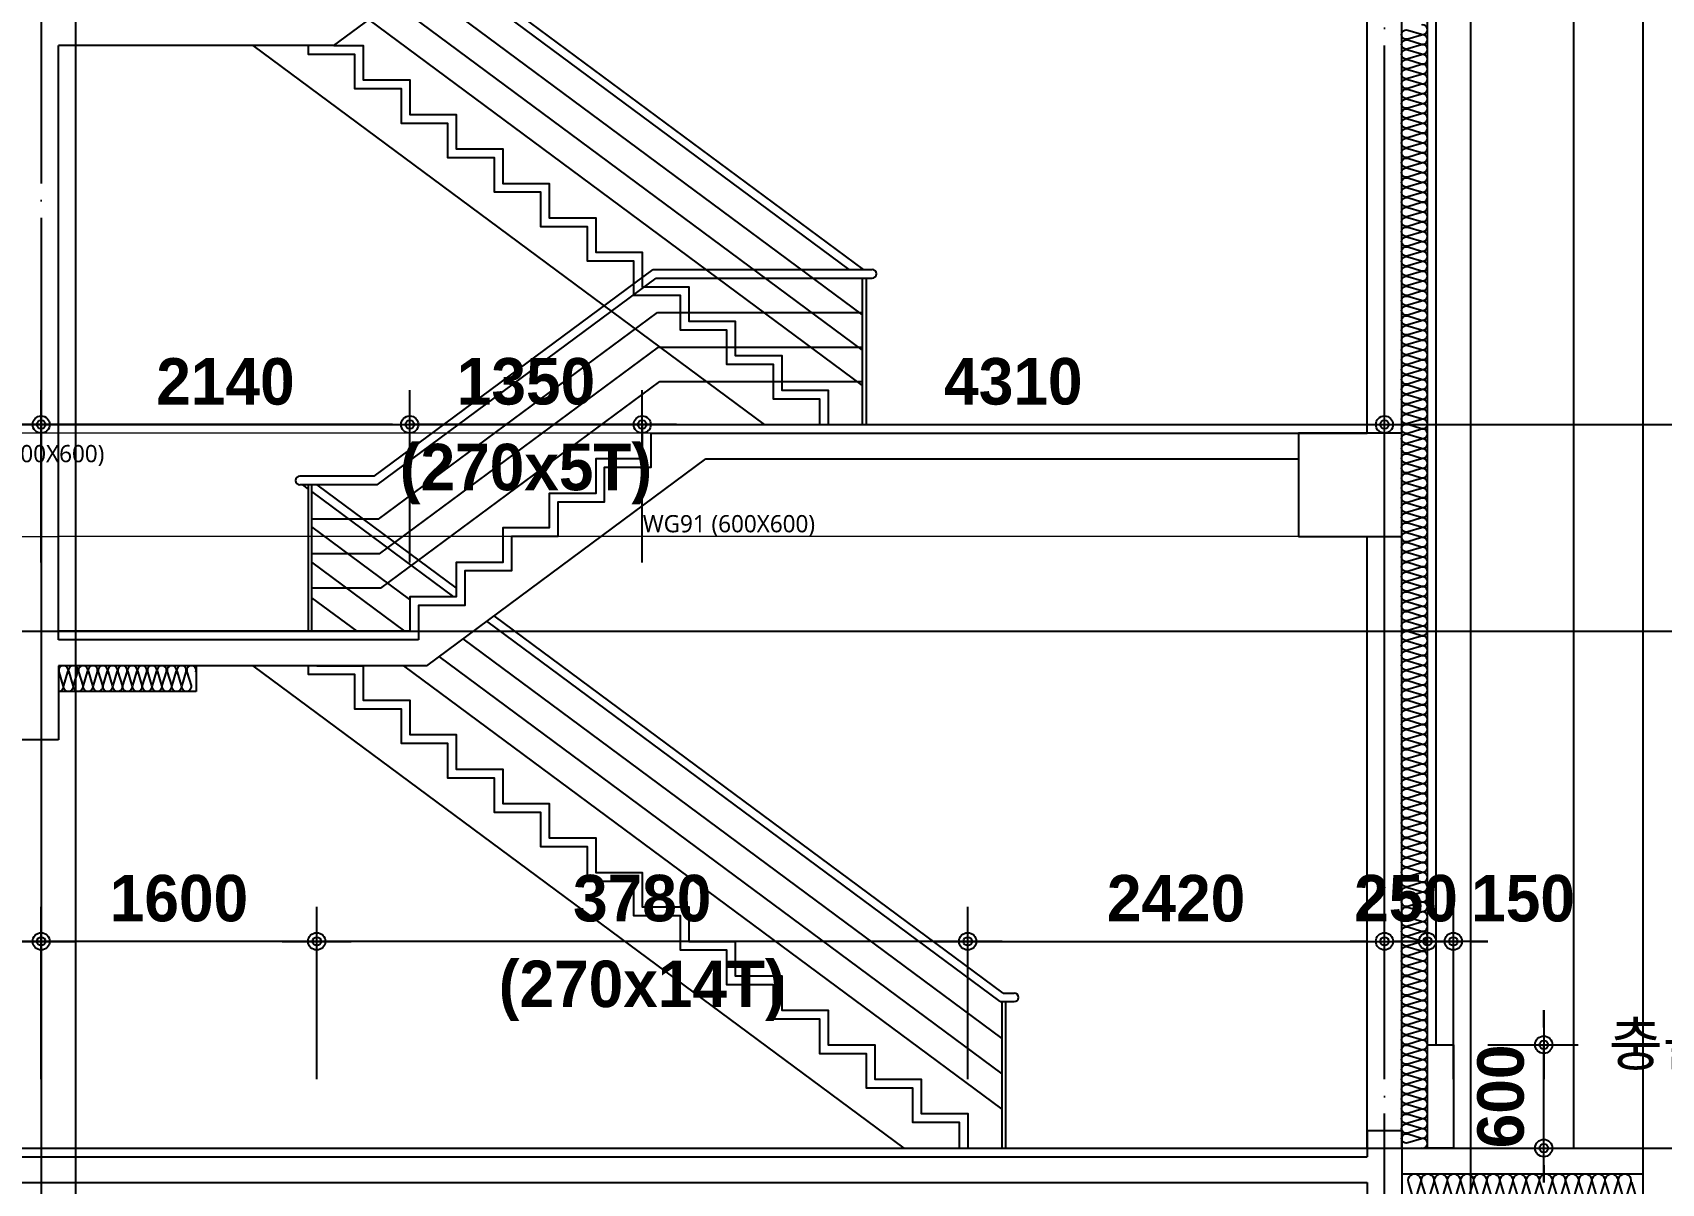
# Model space of a CAD drawing. Header units: millimetres. Extents: x 0 to 168000, y 0 to 59400.
# Drawn here: x 104048 to 113506, y 12297 to 18977 of the extents above; entities that cross this region are included whole.
import ezdxf
from ezdxf.enums import TextEntityAlignment as Align

# ---------------------------------------------------------------- set-up
doc = ezdxf.new("R2010")
doc.units = ezdxf.units.MM
doc.header["$LTSCALE"] = 100
doc.linetypes.add('CEN', pattern=[62, 60, -1, 0, -1])
doc.linetypes.add('주단면도-1$0$STD_CENTER', pattern=[66, 60, -2, 2, -2])
doc.layers.get('Defpoints').update_dxf_attribs({"color": 153})
for name, color, linetype in [('A-ANNO-DIM', 4, 'Continuous'), ('A-CEN', 1, 'CEN'), ('A-FLOR-INSL', 8, 'Continuous'), ('A-MKXS-TEXT1', 3, 'Continuous'), ('A-SECT-Hrail1', 8, 'Continuous'), ('A-SECT-Hrail2', 6, 'Continuous'), ('A-SECT-STAIRS', 4, 'Continuous'), ('A-ST-CONC', 2, 'Continuous'), ('CON', 2, 'Continuous'), ('Leader', 7, 'Continuous'), ('갈바륨 V-115', 141, 'Continuous'), ('저온단열', 160, 'Continuous'), ('주단면도-1$0$A-FIN-TYP1', 6, 'Continuous'), ('주단면도-1$0$A-ST-AXIS-CEN', 252, '주단면도-1$0$STD_CENTER'), ('주단면도-1$0$A-ST-CONC', 2, 'Continuous'), ('주단면도-1$0$A-WALL-MASN', 3, 'Continuous'), ('주단면도-1$0$저온단열', 160, 'Continuous')]:
    doc.layers.add(name, color=color, linetype=linetype)
doc.layers.add('A-ELEV-LIN2', color=7, linetype='Continuous', lineweight=25)
doc.layers.add('A-XXXX-NPLT', color=144, linetype='Continuous', lineweight=15, plot=False)
doc.layers.add('G(그리드1)', color=185, linetype='Continuous', plot=False)
doc.styles.add('2020음성 1차', font='나눔고딕Bold.ttf')
doc.styles.add('맑은고딕', font='')
doc.styles.get('맑은고딕').set_extended_font_data('Malgun Gothic')
doc.dimstyles.new('SHP 100내부', dxfattribs={"dimscale": 100, "dimtxt": 2.7, "dimasz": 1, "dimexe": 2, "dimexo": 2, "dimgap": 1, "dimtad": 1, "dimdec": 0, "dimzin": 0, "dimdsep": 46, "dimtxsty": '2020음성 1차', "dimblk": 'DIMDOT', "dimcen": 0.09, "dimclrd": 256, "dimclre": 256, "dimclrt": 3, "dimadec": 0, "dimazin": 1, "dimtfac": 1, "dimtdec": 0, "dimtix": 1, "dimtmove": 2, "dimatfit": 0, "dimldrblk": 'DIMDOT', "dimfxl": 1, "dimtolj": 1, "dimtzin": 0, "dimlwd": -1, "dimlwe": -1, "dimarcsym": 0})

# ---------------------------------------------------------------- blocks, each defined once
blk = doc.blocks.new('DIMDOT')
at = {"color": 0}
blk.add_line((-2, 0), (2, 0), dxfattribs=at)
for radius in [0.5, 0.25]:
    blk.add_circle((0, 0), radius, dxfattribs=at)
blk = doc.blocks.new('*D9405')
at = {"layer": 'A-ANNO-DIM'}
for p, q in [((106238, 15902), (106238, 16902)), ((107588, 15902), (107588, 16902)), ((106138, 16702), (106038, 16702)), ((107588, 16702), (106238, 16702)), ((107688, 16702), (107788, 16702))]:
    blk.add_line(p, q, dxfattribs=at)
at = {"layer": 'Defpoints', "color": 0}
for p in [(106238, 16702), (106238, 15702), (107588, 15702)]:
    blk.add_point(p, dxfattribs=at)
at = {"layer": 'A-ANNO-DIM', "linetype": 'ByBlock', "xscale": 100, "yscale": 100, "zscale": 100}
blk.add_blockref('DIMDOT', (106238, 16702), dxfattribs=at)
at = {"layer": 'A-ANNO-DIM', "linetype": 'ByBlock', "xscale": 100, "yscale": 100, "zscale": 100, "rotation": 180}
blk.add_blockref('DIMDOT', (107588, 16702), dxfattribs=at)
at = {"layer": 'A-ANNO-DIM', "color": 3, "char_height": 270, "attachment_point": 5, "style": '2020음성 1차'}
for s, insert in [('\\A1;\\A1;1350', (106913, 16951)), ('\\A1;(270x5T)', (106913, 16414.5))]:
    blk.add_mtext(s, dxfattribs=dict(at, insert=insert))
blk = doc.blocks.new('*D9406')
at = {"layer": 'A-ANNO-DIM'}
for p, q in [((104098, 15902), (104098, 16902)), ((106238, 15902), (106238, 16902)), ((106138, 16702), (104198, 16702))]:
    blk.add_line(p, q, dxfattribs=at)
at = {"layer": 'Defpoints', "color": 0}
for p in [(104098, 16702), (104098, 15702), (106238, 15702)]:
    blk.add_point(p, dxfattribs=at)
at = {"layer": 'A-ANNO-DIM', "linetype": 'ByBlock', "xscale": 100, "yscale": 100, "zscale": 100, "rotation": 180}
blk.add_blockref('DIMDOT', (104098, 16702), dxfattribs=at)
at = {"layer": 'A-ANNO-DIM', "linetype": 'ByBlock', "xscale": 100, "yscale": 100, "zscale": 100}
blk.add_blockref('DIMDOT', (106238, 16702), dxfattribs=at)
at = {"layer": 'A-ANNO-DIM', "color": 3, "insert": (105168, 16950.4), "char_height": 270, "attachment_point": 5, "style": '2020음성 1차'}
blk.add_mtext('\\A1;2140', dxfattribs=at)
blk = doc.blocks.new('*D9407')
at = {"layer": 'A-ANNO-DIM'}
for p, q in [((107588, 15902), (107588, 16902)), ((111898, 15902), (111898, 16902)), ((107688, 16702), (111798, 16702))]:
    blk.add_line(p, q, dxfattribs=at)
at = {"layer": 'Defpoints', "color": 0}
for p in [(111898, 16702), (107588, 15702), (111898, 15702)]:
    blk.add_point(p, dxfattribs=at)
at = {"layer": 'A-ANNO-DIM', "linetype": 'ByBlock', "xscale": 100, "yscale": 100, "zscale": 100}
for p, rotation in [((107588, 16702), 179.9999999999999), ((111898, 16702), 359.9999999999999)]:
    blk.add_blockref('DIMDOT', p, dxfattribs=dict(at, rotation=rotation))
at = {"layer": 'A-ANNO-DIM', "color": 3, "insert": (109743, 16951), "char_height": 270, "attachment_point": 5, "style": '2020음성 1차'}
blk.add_mtext('\\A1;4310', dxfattribs=at)
blk = doc.blocks.new('*D9408')
at = {"layer": 'A-ANNO-DIM'}
for p, q in [((105698, 12902), (105698, 13902)), ((109478, 12902), (109478, 13902)), ((109378, 13702), (105798, 13702))]:
    blk.add_line(p, q, dxfattribs=at)
at = {"layer": 'Defpoints', "color": 0}
for p in [(105698, 13702), (105698, 12702), (109478, 12702)]:
    blk.add_point(p, dxfattribs=at)
at = {"layer": 'A-ANNO-DIM', "linetype": 'ByBlock', "xscale": 100, "yscale": 100, "zscale": 100, "rotation": 180}
blk.add_blockref('DIMDOT', (105698, 13702), dxfattribs=at)
at = {"layer": 'A-ANNO-DIM', "linetype": 'ByBlock', "xscale": 100, "yscale": 100, "zscale": 100}
blk.add_blockref('DIMDOT', (109478, 13702), dxfattribs=at)
at = {"layer": 'A-ANNO-DIM', "color": 3, "char_height": 270, "attachment_point": 5, "style": '2020음성 1차'}
for s, insert in [('\\A1;\\A1;3780', (107588, 13951)), ('\\A1;(270x14T)', (107588, 13414.5))]:
    blk.add_mtext(s, dxfattribs=dict(at, insert=insert))
blk = doc.blocks.new('*D9409')
at = {"layer": 'A-ANNO-DIM'}
for p, q in [((104098, 12902), (104098, 13902)), ((105698, 12902), (105698, 13902)), ((105598, 13702), (104198, 13702))]:
    blk.add_line(p, q, dxfattribs=at)
at = {"layer": 'Defpoints', "color": 0}
for p in [(104098, 13702), (104098, 12702), (105698, 12702)]:
    blk.add_point(p, dxfattribs=at)
at = {"layer": 'A-ANNO-DIM', "linetype": 'ByBlock', "xscale": 100, "yscale": 100, "zscale": 100, "rotation": 180}
blk.add_blockref('DIMDOT', (104098, 13702), dxfattribs=at)
at = {"layer": 'A-ANNO-DIM', "linetype": 'ByBlock', "xscale": 100, "yscale": 100, "zscale": 100}
blk.add_blockref('DIMDOT', (105698, 13702), dxfattribs=at)
at = {"layer": 'A-ANNO-DIM', "color": 3, "insert": (104898, 13951), "char_height": 270, "attachment_point": 5, "style": '2020음성 1차'}
blk.add_mtext('\\A1;1600', dxfattribs=at)
blk = doc.blocks.new('*D9410')
at = {"layer": 'A-ANNO-DIM'}
for p, q in [((109478, 12902), (109478, 13902)), ((111898, 12902), (111898, 13902)), ((109578, 13702), (111798, 13702))]:
    blk.add_line(p, q, dxfattribs=at)
at = {"layer": 'Defpoints', "color": 0}
for p in [(111898, 13702), (109478, 12702), (111898, 12702)]:
    blk.add_point(p, dxfattribs=at)
at = {"layer": 'A-ANNO-DIM', "linetype": 'ByBlock', "xscale": 100, "yscale": 100, "zscale": 100}
for p, rotation in [((109478, 13702), 180), ((111898, 13702), 359.9999999999999)]:
    blk.add_blockref('DIMDOT', p, dxfattribs=dict(at, rotation=rotation))
at = {"layer": 'A-ANNO-DIM', "color": 3, "insert": (110688, 13950.4), "char_height": 270, "attachment_point": 5, "style": '2020음성 1차'}
blk.add_mtext('\\A1;2420', dxfattribs=at)
blk = doc.blocks.new('*D9411')
at = {"layer": 'A-ANNO-DIM'}
for p, q in [((101898, 12902), (101898, 13902)), ((104098, 12902), (104098, 13902)), ((103998, 13702), (101998, 13702))]:
    blk.add_line(p, q, dxfattribs=at)
at = {"layer": 'Defpoints', "color": 0}
for p in [(101898, 13702), (101898, 12702), (104098, 12702)]:
    blk.add_point(p, dxfattribs=at)
at = {"layer": 'A-ANNO-DIM', "linetype": 'ByBlock', "xscale": 100, "yscale": 100, "zscale": 100, "rotation": 180}
blk.add_blockref('DIMDOT', (101898, 13702), dxfattribs=at)
at = {"layer": 'A-ANNO-DIM', "linetype": 'ByBlock', "xscale": 100, "yscale": 100, "zscale": 100}
blk.add_blockref('DIMDOT', (104098, 13702), dxfattribs=at)
at = {"layer": 'A-ANNO-DIM', "color": 3, "insert": (102998, 13950.4), "char_height": 270, "attachment_point": 5, "style": '2020음성 1차'}
blk.add_mtext('\\A1;2200', dxfattribs=at)
blk = doc.blocks.new('*D9412')
at = {"layer": 'A-ANNO-DIM'}
for p, q in [((113598, 21502), (115198, 21502)), ((114998, 21402), (114998, 19202)), ((113598, 19102), (115198, 19102))]:
    blk.add_line(p, q, dxfattribs=at)
at = {"layer": 'Defpoints', "color": 0}
for p in [(113398, 21502), (113398, 19102), (114998, 19102)]:
    blk.add_point(p, dxfattribs=at)
at = {"layer": 'A-ANNO-DIM', "linetype": 'ByBlock', "xscale": 100, "yscale": 100, "zscale": 100}
for p, rotation in [((114998, 21502), 90), ((114998, 19102), 270)]:
    blk.add_blockref('DIMDOT', p, dxfattribs=dict(at, rotation=rotation))
at = {"layer": 'A-ANNO-DIM', "color": 3, "char_height": 270, "attachment_point": 5, "rotation": 90, "style": '2020음성 1차'}
for s, insert in [('\\A1;(200x10R)', (115285.5, 20302)), ('\\A1;\\A1;2400', (114749.5, 20302))]:
    blk.add_mtext(s, dxfattribs=dict(at, insert=insert))
blk = doc.blocks.new('*D9414')
at = {"layer": 'A-ANNO-DIM'}
for p, q in [((113598, 19102), (115198, 19102)), ((114998, 19002), (114998, 16802)), ((113598, 16702), (115198, 16702))]:
    blk.add_line(p, q, dxfattribs=at)
at = {"layer": 'Defpoints', "color": 0}
for p in [(113398, 19102), (113398, 16702), (114998, 16702)]:
    blk.add_point(p, dxfattribs=at)
at = {"layer": 'A-ANNO-DIM', "linetype": 'ByBlock', "xscale": 100, "yscale": 100, "zscale": 100}
for p, rotation in [((114998, 19102), 90), ((114998, 16702), 270)]:
    blk.add_blockref('DIMDOT', p, dxfattribs=dict(at, rotation=rotation))
at = {"layer": 'A-ANNO-DIM', "color": 3, "char_height": 270, "attachment_point": 5, "rotation": 90, "style": '2020음성 1차'}
for s, insert in [('\\A1;(200x10R)', (115285.5, 17902)), ('\\A1;\\A1;2400', (114749.5, 17902))]:
    blk.add_mtext(s, dxfattribs=dict(at, insert=insert))
blk = doc.blocks.new('*D9415')
at = {"layer": 'A-ANNO-DIM'}
for p, q in [((114998, 16802), (114998, 16902)), ((113598, 16702), (115198, 16702)), ((114998, 16702), (114998, 15502)), ((113598, 15502), (115198, 15502)), ((114998, 15402), (114998, 15302))]:
    blk.add_line(p, q, dxfattribs=at)
at = {"layer": 'Defpoints', "color": 0}
for p in [(113398, 16702), (113398, 15502), (114998, 15502)]:
    blk.add_point(p, dxfattribs=at)
at = {"layer": 'A-ANNO-DIM', "linetype": 'ByBlock', "xscale": 100, "yscale": 100, "zscale": 100}
for p, rotation in [((114998, 16702), 270), ((114998, 15502), 90)]:
    blk.add_blockref('DIMDOT', p, dxfattribs=dict(at, rotation=rotation))
at = {"layer": 'A-ANNO-DIM', "color": 3, "char_height": 270, "attachment_point": 5, "rotation": 90, "style": '2020음성 1차'}
for s, insert in [('\\A1;(200x6R)', (115285.5, 16102)), ('\\A1;\\A1;1200', (114749.5, 16102))]:
    blk.add_mtext(s, dxfattribs=dict(at, insert=insert))
blk = doc.blocks.new('*D9416')
at = {"layer": 'A-ANNO-DIM'}
for p, q in [((113598, 15502), (115198, 15502)), ((114998, 15402), (114998, 12602)), ((113598, 12502), (115198, 12502))]:
    blk.add_line(p, q, dxfattribs=at)
at = {"layer": 'Defpoints', "color": 0}
for p in [(113398, 15502), (113398, 12502), (114998, 12502)]:
    blk.add_point(p, dxfattribs=at)
at = {"layer": 'A-ANNO-DIM', "linetype": 'ByBlock', "xscale": 100, "yscale": 100, "zscale": 100}
for p, rotation in [((114998, 15502), 90), ((114998, 12502), 270)]:
    blk.add_blockref('DIMDOT', p, dxfattribs=dict(at, rotation=rotation))
at = {"layer": 'A-ANNO-DIM', "color": 3, "char_height": 270, "attachment_point": 5, "rotation": 90, "style": '2020음성 1차'}
for s, insert in [('\\A1;(200x15R)', (115285.5, 14002)), ('\\A1;\\A1;3000', (114749, 14002))]:
    blk.add_mtext(s, dxfattribs=dict(at, insert=insert))
blk = doc.blocks.new('*D9451')
at = {"layer": 'A-ANNO-DIM'}
for p, q in [((112823, 13202), (112823, 13302)), ((112498, 13102), (113023, 13102)), ((112823, 12502), (112823, 13102)), ((112498, 12502), (113023, 12502)), ((112823, 12402), (112823, 12302))]:
    blk.add_line(p, q, dxfattribs=at)
at = {"layer": 'Defpoints', "color": 0}
for p in [(112298, 13102), (112823, 13102), (112298, 12502)]:
    blk.add_point(p, dxfattribs=at)
at = {"layer": 'A-ANNO-DIM', "linetype": 'ByBlock', "xscale": 100, "yscale": 100, "zscale": 100}
for p, rotation in [((112823, 13102), 270), ((112823, 12502), 90)]:
    blk.add_blockref('DIMDOT', p, dxfattribs=dict(at, rotation=rotation))
at = {"layer": 'A-ANNO-DIM', "color": 3, "insert": (112574, 12802), "char_height": 270, "attachment_point": 5, "rotation": 90, "style": '2020음성 1차'}
blk.add_mtext('\\A1;600', dxfattribs=at)
blk = doc.blocks.new('*D9454')
at = {"layer": 'A-ANNO-DIM'}
for p, q in [((111898, 12902), (111898, 13902)), ((112148, 12902), (112148, 13902)), ((111798, 13702), (111698, 13702)), ((111898, 13702), (112148, 13702)), ((112248, 13702), (112348, 13702))]:
    blk.add_line(p, q, dxfattribs=at)
at = {"layer": 'Defpoints', "color": 0}
for p in [(112148, 13702), (111898, 12702), (112148, 12702)]:
    blk.add_point(p, dxfattribs=at)
at = {"layer": 'A-ANNO-DIM', "linetype": 'ByBlock', "xscale": 100, "yscale": 100, "zscale": 100}
blk.add_blockref('DIMDOT', (111898, 13702), dxfattribs=at)
at = {"layer": 'A-ANNO-DIM', "linetype": 'ByBlock', "xscale": 100, "yscale": 100, "zscale": 100, "rotation": 180}
blk.add_blockref('DIMDOT', (112148, 13702), dxfattribs=at)
at = {"layer": 'A-ANNO-DIM', "color": 3, "insert": (112023, 13950.8), "char_height": 270, "attachment_point": 5, "style": '2020음성 1차'}
blk.add_mtext('\\A1;250', dxfattribs=at)
blk = doc.blocks.new('*D9455')
at = {"layer": 'A-ANNO-DIM'}
for p, q in [((112148, 12902), (112148, 13902)), ((112298, 12902), (112298, 13902)), ((112048, 13702), (111948, 13702)), ((112148, 13702), (112298, 13702)), ((112398, 13702), (112498, 13702))]:
    blk.add_line(p, q, dxfattribs=at)
at = {"layer": 'Defpoints', "color": 0}
for p in [(112298, 13702), (112148, 12702), (112298, 12702)]:
    blk.add_point(p, dxfattribs=at)
at = {"layer": 'A-ANNO-DIM', "linetype": 'ByBlock', "xscale": 100, "yscale": 100, "zscale": 100}
blk.add_blockref('DIMDOT', (112148, 13702), dxfattribs=at)
at = {"layer": 'A-ANNO-DIM', "linetype": 'ByBlock', "xscale": 100, "yscale": 100, "zscale": 100, "rotation": 180}
blk.add_blockref('DIMDOT', (112298, 13702), dxfattribs=at)
at = {"layer": 'A-ANNO-DIM', "color": 3, "insert": (112702.9, 13950.4), "char_height": 270, "attachment_point": 5, "style": '2020음성 1차'}
blk.add_mtext('\\A1;150', dxfattribs=at)

msp = doc.modelspace()

# ---------------------------------------------------------------- linework, layer by layer
at = {"layer": 'A-CEN'}
for p, q in [((104098, 24102), (104098, 6702)), ((111898, 6702), (111898, 24102))]:
    msp.add_line(p, q, dxfattribs=at)
at = {"layer": 'A-ELEV-LIN2'}
msp.add_line((112998, 12502), (112998, 21002), dxfattribs=at)
at = {"layer": 'A-FLOR-INSL'}
for p, q in [((104998, 15302), (104998, 15152)), ((104998, 15152), (104198, 15152))]:
    msp.add_line(p, q, dxfattribs=at)
msp.add_lwpolyline([(104996.8, 15266.8, 1.34), (104944.3, 15266.8), (104968.2, 15187.2, -1.34), (104915.7, 15187.2), (104939.6, 15266.8), (104939.6, 15266.8, 1.34), (104887.1, 15266.8), (104911, 15187.2, -1.34), (104858.5, 15187.2), (104882.4, 15266.8), (104882.4, 15266.8, 1.34), (104829.9, 15266.8), (104853.8, 15187.2, -1.34), (104801.3, 15187.2), (104825.2, 15266.8), (104825.2, 15266.8, 1.34), (104772.7, 15266.8), (104796.6, 15187.2, -1.34), (104744.1, 15187.2), (104768, 15266.8), (104768, 15266.8, 1.34), (104715.5, 15266.8), (104739.4, 15187.2, -1.34), (104686.9, 15187.2), (104710.8, 15266.8), (104710.8, 15266.8, 1.34), (104658.3, 15266.8), (104682.2, 15187.2, -1.34), (104629.7, 15187.2), (104653.6, 15266.8), (104653.6, 15266.8, 1.34), (104601.1, 15266.8), (104625, 15187.2, -1.34), (104572.5, 15187.2), (104596.4, 15266.8), (104596.4, 15266.8, 1.34), (104543.9, 15266.8), (104567.8, 15187.2, -1.34), (104515.3, 15187.2), (104539.2, 15266.8), (104539.2, 15266.8, 1.34), (104486.7, 15266.8), (104510.6, 15187.2, -1.34), (104458.1, 15187.2), (104482, 15266.8), (104482, 15266.8, 1.34), (104429.5, 15266.8), (104453.4, 15187.2, -1.34), (104400.9, 15187.2), (104424.8, 15266.8), (104424.8, 15266.8, 1.34), (104372.3, 15266.8), (104396.2, 15187.2, -1.34), (104343.7, 15187.2), (104367.6, 15266.8), (104367.6, 15266.8, 1.34), (104315.1, 15266.8), (104338.9, 15187.2, -1.34), (104286.4, 15187.2), (104310.3, 15266.8), (104310.3, 15266.8, 1.34), (104257.8, 15266.8), (104281.7, 15187.2, -1.34), (104229.2, 15187.2), (104253.1, 15266.8), (104253.1, 15266.8, 1.34), (104200.6, 15266.8), (104224.5, 15187.2, -0.505051), (104198, 15152)], format="xyb", dxfattribs=at)
at = {"layer": 'A-SECT-Hrail1'}
for p, q in [((108873.8, 17602), (106458.1, 19391.4)), ((108789.8, 17602), (106416.1, 19360.3)), ((108868, 17338.8), (106277.5, 19257.6)), ((108868, 17133.4), (106138.9, 19154.9)), ((108868, 16928.1), (106000.3, 19052.3)), ((105650.3, 16327.6), (105617.3, 16352)), ((106494.8, 15702), (105670.3, 16312.7)), ((106508, 15754.5), (105701.3, 16352)), ((106238, 15686.9), (105670.3, 16107.4)), ((106210.4, 15502), (105670.3, 15902.1)), ((105933.2, 15502), (105670.3, 15696.7)), ((109667.3, 13352), (106686.1, 15560.3)), ((109683.8, 13402), (106728.1, 15591.4)), ((109678, 13138.8), (106547.5, 15457.6)), ((109678, 12933.4), (106408.9, 15354.9)), ((109678, 12728.1), (106203.2, 15302)), ((109667.3, 13352), (109748, 13352)), ((109678, 12502), (109678, 13352)), ((109683.8, 13402), (109748, 13402)), ((109698, 13352), (109698, 12502))]:
    msp.add_line(p, q, dxfattribs=at)
msp.add_arc((109748, 13377), 25, 270, 90, dxfattribs=at)
at = {"layer": 'A-SECT-Hrail2'}
for p, q in [((106032.2, 16402), (107652.2, 17602)), ((107652.2, 17602), (108923.8, 17602)), ((106048.7, 16352), (107668.7, 17552)), ((107668.7, 17552), (108923.8, 17552)), ((108868, 16702), (108868, 17552)), ((108888, 17552), (108888, 16702)), ((106055.9, 16152), (107675.9, 17352)), ((107675.9, 17352), (108868, 17352)), ((106063.1, 15952), (107683.1, 17152)), ((107683.1, 17152), (108868, 17152)), ((106070.3, 15752), (107690.3, 16952)), ((107690.3, 16952), (108868, 16952)), ((105650.3, 15502), (105650.3, 16352)), ((105670.3, 15502), (105670.3, 16352))]:
    msp.add_line(p, q, dxfattribs=at)
msp.add_arc((108923.8, 17577), 25, 270, 90, dxfattribs=at)
at = {"layer": 'A-SECT-STAIRS'}
for p, q in [((108298.5, 16702), (105328.5, 18902)), ((109108.5, 12502), (105328.5, 15302))]:
    msp.add_line(p, q, dxfattribs=at)
for points in [[(105648, 18902), (105648, 18852), (105918, 18852), (105918, 18652), (106188, 18652), (106188, 18452), (106458, 18452), (106458, 18252), (106728, 18252), (106728, 18052), (106998, 18052), (106998, 17852), (107268, 17852), (107268, 17652), (107538, 17652), (107538, 17452), (107808, 17452), (107808, 17252), (108078, 17252), (108078, 17052), (108348, 17052), (108348, 16852), (108618, 16852), (108618, 16702)], [(105797.5, 18902), (105968, 18902), (105968, 18702), (106238, 18702), (106238, 18502), (106508, 18502), (106508, 18302), (106778, 18302), (106778, 18102), (107048, 18102), (107048, 17902), (107318, 17902), (107318, 17702), (107588, 17702), (107588, 17502), (107858, 17502), (107858, 17302), (108128, 17302), (108128, 17102), (108398, 17102), (108398, 16902), (108668, 16902), (108668, 16702)], [(105648, 15302), (105648, 15252), (105918, 15252), (105918, 15052), (106188, 15052), (106188, 14852), (106458, 14852), (106458, 14652), (106728, 14652), (106728, 14452), (106998, 14452), (106998, 14252), (107268, 14252), (107268, 14052), (107538, 14052), (107538, 13852), (107808, 13852), (107808, 13652), (108078, 13652), (108078, 13452), (108348, 13452), (108348, 13252), (108618, 13252), (108618, 13052), (108888, 13052), (108888, 12852), (109158, 12852), (109158, 12652), (109428, 12652), (109428, 12502)], [(105698, 15302), (105968, 15302), (105968, 15102), (106238, 15102), (106238, 14902), (106508, 14902), (106508, 14702), (106778, 14702), (106778, 14502), (107048, 14502), (107048, 14302), (107318, 14302), (107318, 14102), (107588, 14102), (107588, 13902), (107858, 13902), (107858, 13702), (108128, 13702), (108128, 13502), (108398, 13502), (108398, 13302), (108668, 13302), (108668, 13102), (108938, 13102), (108938, 12902), (109208, 12902), (109208, 12702), (109478, 12702), (109478, 12502)]]:
    msp.add_lwpolyline(points, dxfattribs=at)
at = {"layer": 'A-ST-CONC'}
for p, q in [((104198, 15302), (104198, 14872)), ((104198, 14872), (103798, 14872))]:
    msp.add_line(p, q, dxfattribs=at)
at = {"layer": 'A-XXXX-NPLT'}
for p, q in [((111398, 16652), (104198, 16652)), ((111398, 16052), (104198, 16052))]:
    msp.add_line(p, q, dxfattribs=at)
msp.add_lwpolyline([(103798, 16052), (104198, 16052), (104198, 16652), (103798, 16652)], close=True, dxfattribs=at)
at = {"layer": 'CON'}
msp.add_lwpolyline([(112298, 12502), (112148, 12502), (112148, 13102), (112298, 13102)], close=True, dxfattribs=at)
at = {"layer": 'G(그리드1)'}
msp.add_lwpolyline([(94298, 22502), (113398, 22502), (113398, 6702), (94298, 6702)], close=True, dxfattribs=at)
at = {"layer": 'Leader'}
msp.add_lwpolyline([(112298, 12589.8, 0, 55.6, 0), (112381.3, 12734.2, 0, 0, 0), (112596.4, 13106.8, 0, 0, 0), (113013.1, 13106.8, 0, 0, 0)], format="xyseb", dxfattribs=at)
at = {"layer": '갈바륨 V-115'}
msp.add_line((112198, 13102), (112198, 20090), dxfattribs=at)
at = {"layer": '저온단열'}
for p, q in [((111998, 12502), (111998, 20240)), ((112148, 12502), (112148, 20090))]:
    msp.add_line(p, q, dxfattribs=at)
for points in [[(112112.8, 12503.2, 1.34), (112112.8, 12555.7), (112033.1, 12531.8, -1.34), (112033.1, 12584.3), (112112.8, 12560.4), (112112.8, 12560.4, 1.34), (112112.8, 12612.9), (112033.1, 12589, -1.34), (112033.1, 12641.5), (112112.8, 12617.6), (112112.8, 12617.6, 1.34), (112112.8, 12670.1), (112033.1, 12646.2, -1.34), (112033.1, 12698.7), (112112.8, 12674.8), (112112.8, 12674.8, 1.34), (112112.8, 12727.3), (112033.1, 12703.4, -1.34), (112033.1, 12755.9), (112112.8, 12732), (112112.8, 12732, 1.34), (112112.8, 12784.5), (112033.1, 12760.6, -1.34), (112033.1, 12813.1), (112112.8, 12789.2), (112112.8, 12789.2, 1.34), (112112.8, 12841.7), (112033.1, 12817.8, -1.34), (112033.1, 12870.3), (112112.8, 12846.4), (112112.8, 12846.4, 1.34), (112112.8, 12898.9), (112033.1, 12875, -1.34), (112033.1, 12927.5), (112112.8, 12903.6), (112112.8, 12903.6, 1.34), (112112.8, 12956.1), (112033.1, 12932.2, -1.34), (112033.1, 12984.7), (112112.8, 12960.8), (112112.8, 12960.8, 1.34), (112112.8, 13013.3), (112033.1, 12989.4, -1.34), (112033.1, 13041.9), (112112.8, 13018), (112112.8, 13018, 1.34), (112112.8, 13070.5), (112033.1, 13046.6, -1.34), (112033.1, 13099.1), (112112.8, 13075.2), (112112.8, 13075.2, 1.34), (112112.8, 13127.7), (112033.1, 13103.8, -1.34), (112033.1, 13156.3), (112112.8, 13132.4), (112112.8, 13132.4, 1.34), (112112.8, 13184.9), (112033.1, 13161, -1.34), (112033.1, 13213.5), (112112.8, 13189.6), (112112.8, 13189.6, 1.34), (112112.8, 13242.1), (112033.1, 13218.3, -1.34), (112033.1, 13270.8), (112112.8, 13246.9), (112112.8, 13246.9, 1.34), (112112.8, 13299.4), (112033.1, 13275.5, -1.34), (112033.1, 13328), (112112.8, 13304.1), (112112.8, 13304.1, 1.34), (112112.8, 13356.6), (112033.1, 13332.7, -1.34), (112033.1, 13385.2), (112112.8, 13361.3), (112112.8, 13361.3, 1.34), (112112.8, 13413.8), (112033.1, 13389.9, -1.34), (112033.1, 13442.4), (112112.8, 13418.5), (112112.8, 13418.5, 1.34), (112112.8, 13471), (112033.1, 13447.1, -1.34), (112033.1, 13499.6), (112112.8, 13475.7), (112112.8, 13475.7, 1.34), (112112.8, 13528.2), (112033.1, 13504.3, -1.34), (112033.1, 13556.8), (112112.8, 13532.9), (112112.8, 13532.9, 1.34), (112112.8, 13585.4), (112033.1, 13561.5, -1.34), (112033.1, 13614), (112112.8, 13590.1), (112112.8, 13590.1, 1.34), (112112.8, 13642.6), (112033.1, 13618.7, -1.34), (112033.1, 13671.2), (112112.8, 13647.3), (112112.8, 13647.3, 1.34), (112112.8, 13699.8), (112033.1, 13675.9, -1.34), (112033.1, 13728.4), (112112.8, 13704.5), (112112.8, 13704.5, 1.34), (112112.8, 13757), (112033.1, 13733.1, -1.34), (112033.1, 13785.6), (112112.8, 13761.7), (112112.8, 13761.7, 1.34), (112112.8, 13814.2), (112033.1, 13790.3, -1.34), (112033.1, 13842.8), (112112.8, 13818.9), (112112.8, 13818.9, 1.34), (112112.8, 13871.4), (112033.1, 13847.5, -1.34), (112033.1, 13900), (112112.8, 13876.1), (112112.8, 13876.1, 1.34), (112112.8, 13928.6), (112033.1, 13904.7, -1.34), (112033.1, 13957.2), (112112.8, 13933.4), (112112.8, 13933.4, 1.34), (112112.8, 13985.9), (112033.1, 13962, -1.34), (112033.1, 14014.5), (112112.8, 13990.6), (112112.8, 13990.6, 1.34), (112112.8, 14043.1), (112033.1, 14019.2, -1.34), (112033.1, 14071.7), (112112.8, 14047.8), (112112.8, 14047.8, 1.34), (112112.8, 14100.3), (112033.1, 14076.4, -1.34), (112033.1, 14128.9), (112112.8, 14105), (112112.8, 14105, 1.34), (112112.8, 14157.5), (112033.1, 14133.6, -1.34), (112033.1, 14186.1), (112112.8, 14162.2), (112112.8, 14162.2, 1.34), (112112.8, 14214.7), (112033.1, 14190.8, -1.34), (112033.1, 14243.3), (112112.8, 14219.4), (112112.8, 14219.4, 1.34), (112112.8, 14271.9), (112033.1, 14248, -1.34), (112033.1, 14300.5), (112112.8, 14276.6), (112112.8, 14276.6, 1.34), (112112.8, 14329.1), (112033.1, 14305.2, -1.34), (112033.1, 14357.7), (112112.8, 14333.8), (112112.8, 14333.8, 1.34), (112112.8, 14386.3), (112033.1, 14362.4, -1.34), (112033.1, 14414.9), (112112.8, 14391), (112112.8, 14391, 1.34), (112112.8, 14443.5), (112033.1, 14419.6, -1.34), (112033.1, 14472.1), (112112.8, 14448.2), (112112.8, 14448.2, 1.34), (112112.8, 14500.7), (112033.1, 14476.8, -1.34), (112033.1, 14529.3), (112112.8, 14505.4), (112112.8, 14505.4, 1.34), (112112.8, 14557.9), (112033.1, 14534, -1.34), (112033.1, 14586.5), (112112.8, 14562.6), (112112.8, 14562.6, 1.34), (112112.8, 14615.1), (112033.1, 14591.2, -1.34), (112033.1, 14643.7), (112112.8, 14619.8), (112112.8, 14619.8, 1.34), (112112.8, 14672.3), (112033.1, 14648.4, -1.34), (112033.1, 14700.9), (112112.8, 14677.1), (112112.8, 14677.1, 1.34), (112112.8, 14729.6), (112033.1, 14705.7, -1.34), (112033.1, 14758.2), (112112.8, 14734.3), (112112.8, 14734.3, 1.34), (112112.8, 14786.8), (112033.1, 14762.9, -1.34), (112033.1, 14815.4), (112112.8, 14791.5), (112112.8, 14791.5, 1.34), (112112.8, 14844), (112033.1, 14820.1, -1.34), (112033.1, 14872.6), (112112.8, 14848.7), (112112.8, 14848.7, 1.34), (112112.8, 14901.2), (112033.1, 14877.3, -1.34), (112033.1, 14929.8), (112112.8, 14905.9), (112112.8, 14905.9, 1.34), (112112.8, 14958.4), (112033.1, 14934.5, -1.34), (112033.1, 14987), (112112.8, 14963.1), (112112.8, 14963.1, 1.34), (112112.8, 15015.6), (112033.1, 14991.7, -1.34), (112033.1, 15044.2), (112112.8, 15020.3), (112112.8, 15020.3, 1.34), (112112.8, 15072.8), (112033.1, 15048.9, -1.34), (112033.1, 15101.4), (112112.8, 15077.5), (112112.8, 15077.5, 1.34), (112112.8, 15130), (112033.1, 15106.1, -1.34), (112033.1, 15158.6), (112112.8, 15134.7), (112112.8, 15134.7, 1.34), (112112.8, 15187.2), (112033.1, 15163.3, -1.34), (112033.1, 15215.8), (112112.8, 15191.9), (112112.8, 15191.9, 1.34), (112112.8, 15244.4), (112033.1, 15220.5, -1.34), (112033.1, 15273), (112112.8, 15249.1), (112112.8, 15249.1, 1.34), (112112.8, 15301.6), (112033.1, 15277.7, -1.34), (112033.1, 15330.2), (112112.8, 15306.3), (112112.8, 15306.3, 1.34), (112112.8, 15358.8), (112033.1, 15334.9, -1.34), (112033.1, 15387.4), (112112.8, 15363.5), (112112.8, 15363.5, 1.34), (112112.8, 15416), (112033.1, 15392.2, -1.34), (112033.1, 15444.7), (112112.8, 15420.8), (112112.8, 15420.8, 1.34), (112112.8, 15473.3), (112033.1, 15449.4, -1.34), (112033.1, 15501.9), (112112.8, 15478), (112112.8, 15478, 1.34), (112112.8, 15530.5), (112033.1, 15506.6, -1.34), (112033.1, 15559.1), (112112.8, 15535.2), (112112.8, 15535.2, 1.34), (112112.8, 15587.7), (112033.1, 15563.8, -1.34), (112033.1, 15616.3), (112112.8, 15592.4), (112112.8, 15592.4, 1.34), (112112.8, 15644.9), (112033.1, 15621, -1.34), (112033.1, 15673.5), (112112.8, 15649.6), (112112.8, 15649.6, 1.34), (112112.8, 15702.1), (112033.1, 15678.2, -1.34), (112033.1, 15730.7), (112112.8, 15706.8), (112112.8, 15706.8, 1.34), (112112.8, 15759.3), (112033.1, 15735.4, -1.34), (112033.1, 15787.9), (112112.8, 15764), (112112.8, 15764, 1.34), (112112.8, 15816.5), (112033.1, 15792.6, -1.34), (112033.1, 15845.1), (112112.8, 15821.2), (112112.8, 15821.2, 1.34), (112112.8, 15873.7), (112033.1, 15849.8, -1.34), (112033.1, 15902.3), (112112.8, 15878.4), (112112.8, 15878.4, 1.34), (112112.8, 15930.9), (112033.1, 15907, -1.34), (112033.1, 15959.5), (112112.8, 15935.6), (112112.8, 15935.6, 1.34), (112112.8, 15988.1), (112033.1, 15964.2, -1.34), (112033.1, 16016.7), (112112.8, 15992.8), (112112.8, 15992.8, 1.34), (112112.8, 16045.3), (112033.1, 16021.4, -1.34), (112033.1, 16073.9), (112112.8, 16050), (112112.8, 16050, 1.34), (112112.8, 16102.5), (112033.1, 16078.6, -1.34), (112033.1, 16131.1), (112112.8, 16107.3), (112112.8, 16107.3, 1.34), (112112.8, 16159.8), (112033.1, 16135.9, -1.34), (112033.1, 16188.4), (112112.8, 16164.5), (112112.8, 16164.5, 1.34), (112112.8, 16217), (112033.1, 16193.1, -1.34), (112033.1, 16245.6), (112112.8, 16221.7), (112112.8, 16221.7, 1.34), (112112.8, 16274.2), (112033.1, 16250.3, -1.34), (112033.1, 16302.8), (112112.8, 16278.9), (112112.8, 16278.9, 1.34), (112112.8, 16331.4), (112033.1, 16307.5, -1.34), (112033.1, 16360), (112112.8, 16336.1), (112112.8, 16336.1, 1.34), (112112.8, 16388.6), (112033.1, 16364.7, -1.34), (112033.1, 16417.2), (112112.8, 16393.3), (112112.8, 16393.3, 1.34), (112112.8, 16445.8), (112033.1, 16421.9, -1.34), (112033.1, 16474.4), (112112.8, 16450.5), (112112.8, 16450.5, 1.34), (112112.8, 16503), (112033.1, 16479.1, -1.34), (112033.1, 16531.6), (112112.8, 16507.7), (112112.8, 16507.7, 1.34), (112112.8, 16560.2), (112033.1, 16536.3, -1.34), (112033.1, 16588.8), (112112.8, 16564.9), (112112.8, 16564.9, 1.34), (112112.8, 16617.4), (112033.1, 16593.5, -1.34), (112033.1, 16646), (112112.8, 16622.1), (112112.8, 16622.1, 1.34), (112112.8, 16674.6), (112033.1, 16650.7, -1.34), (112033.1, 16703.2), (112112.8, 16679.3), (112112.8, 16679.3, 1.34), (112112.8, 16731.8), (112033.1, 16707.9, -1.34), (112033.1, 16760.4), (112112.8, 16736.5), (112112.8, 16736.5, 1.34), (112112.8, 16789), (112033.1, 16765.1, -1.34), (112033.1, 16817.6), (112112.8, 16793.7), (112112.8, 16793.7, 1.34), (112112.8, 16846.2), (112033.1, 16822.4, -1.34), (112033.1, 16874.9), (112112.8, 16851), (112112.8, 16851, 1.34), (112112.8, 16903.5), (112033.1, 16879.6, -1.34), (112033.1, 16932.1), (112112.8, 16908.2), (112112.8, 16908.2, 1.34), (112112.8, 16960.7), (112033.1, 16936.8, -1.34), (112033.1, 16989.3), (112112.8, 16965.4), (112112.8, 16965.4, 1.34), (112112.8, 17017.9), (112033.1, 16994, -1.34), (112033.1, 17046.5), (112112.8, 17022.6), (112112.8, 17022.6, 1.34), (112112.8, 17075.1), (112033.1, 17051.2, -1.34), (112033.1, 17103.7), (112112.8, 17079.8), (112112.8, 17079.8, 1.34), (112112.8, 17132.3), (112033.1, 17108.4, -1.34), (112033.1, 17160.9), (112112.8, 17137), (112112.8, 17137, 1.34), (112112.8, 17189.5), (112033.1, 17165.6, -1.34), (112033.1, 17218.1), (112112.8, 17194.2), (112112.8, 17194.2, 1.34), (112112.8, 17246.7), (112033.1, 17222.8, -1.34), (112033.1, 17275.3), (112112.8, 17251.4), (112112.8, 17251.4, 1.34), (112112.8, 17303.9), (112033.1, 17280, -1.34), (112033.1, 17332.5), (112112.8, 17308.6), (112112.8, 17308.6, 1.34), (112112.8, 17361.1), (112033.1, 17337.2, -1.34), (112033.1, 17389.7), (112112.8, 17365.8), (112112.8, 17365.8, 1.34), (112112.8, 17418.3), (112033.1, 17394.4, -1.34), (112033.1, 17446.9), (112112.8, 17423), (112112.8, 17423, 1.34), (112112.8, 17475.5), (112033.1, 17451.6, -1.34), (112033.1, 17504.1), (112112.8, 17480.2), (112112.8, 17480.2, 1.34), (112112.8, 17532.7), (112033.1, 17508.8, -1.34), (112033.1, 17561.3), (112112.8, 17537.5), (112112.8, 17537.5, 1.34), (112112.8, 17590), (112033.1, 17566.1, -1.34), (112033.1, 17618.6), (112112.8, 17594.7), (112112.8, 17594.7, 1.34), (112112.8, 17647.2), (112033.1, 17623.3, -1.34), (112033.1, 17675.8), (112112.8, 17651.9), (112112.8, 17651.9, 1.34), (112112.8, 17704.4), (112033.1, 17680.5, -1.34), (112033.1, 17733), (112112.8, 17709.1), (112112.8, 17709.1, 1.34), (112112.8, 17761.6), (112033.1, 17737.7, -1.34), (112033.1, 17790.2), (112112.8, 17766.3), (112112.8, 17766.3, 1.34), (112112.8, 17818.8), (112033.1, 17794.9, -1.34), (112033.1, 17847.4), (112112.8, 17823.5), (112112.8, 17823.5, 1.34), (112112.8, 17876), (112033.1, 17852.1, -1.34), (112033.1, 17904.6), (112112.8, 17880.7), (112112.8, 17880.7, 1.34), (112112.8, 17933.2), (112033.1, 17909.3, -1.34), (112033.1, 17961.8), (112112.8, 17937.9), (112112.8, 17937.9, 1.34), (112112.8, 17990.4), (112033.1, 17966.5, -1.34), (112033.1, 18019), (112112.8, 17995.1), (112112.8, 17995.1, 1.34), (112112.8, 18047.6), (112033.1, 18023.7, -1.34), (112033.1, 18076.2), (112112.8, 18052.3), (112112.8, 18052.3, 1.34), (112112.8, 18104.8), (112033.1, 18080.9, -1.34), (112033.1, 18133.4), (112112.8, 18109.5), (112112.8, 18109.5, 1.34), (112112.8, 18162), (112033.1, 18138.1, -1.34), (112033.1, 18190.6), (112112.8, 18166.7), (112112.8, 18166.7, 1.34), (112112.8, 18219.2), (112033.1, 18195.3, -1.34), (112033.1, 18247.8), (112112.8, 18223.9), (112112.8, 18223.9, 1.34), (112112.8, 18276.4), (112033.1, 18252.5, -1.34), (112033.1, 18305), (112112.8, 18281.2), (112112.8, 18281.2, 1.34), (112112.8, 18333.7), (112033.1, 18309.8, -1.34), (112033.1, 18362.3), (112112.8, 18338.4), (112112.8, 18338.4, 1.34), (112112.8, 18390.9), (112033.1, 18367, -1.34), (112033.1, 18419.5), (112112.8, 18395.6), (112112.8, 18395.6, 1.34), (112112.8, 18448.1), (112033.1, 18424.2, -1.34), (112033.1, 18476.7), (112112.8, 18452.8), (112112.8, 18452.8, 1.34), (112112.8, 18505.3), (112033.1, 18481.4, -1.34), (112033.1, 18533.9), (112112.8, 18510), (112112.8, 18510, 1.34), (112112.8, 18562.5), (112033.1, 18538.6, -1.34), (112033.1, 18591.1), (112112.8, 18567.2), (112112.8, 18567.2, 1.34), (112112.8, 18619.7), (112033.1, 18595.8, -1.34), (112033.1, 18648.3), (112112.8, 18624.4), (112112.8, 18624.4, 1.34), (112112.8, 18676.9), (112033.1, 18653, -1.34), (112033.1, 18705.5), (112112.8, 18681.6), (112112.8, 18681.6, 1.34), (112112.8, 18734.1), (112033.1, 18710.2, -1.34), (112033.1, 18762.7), (112112.8, 18738.8), (112112.8, 18738.8, 1.34), (112112.8, 18791.3), (112033.1, 18767.4, -1.34), (112033.1, 18819.9), (112112.8, 18796), (112112.8, 18796, 1.34), (112112.8, 18848.5), (112033.1, 18824.6, -1.34), (112033.1, 18877.1), (112112.8, 18853.2), (112112.8, 18853.2, 1.34), (112112.8, 18905.7), (112033.1, 18881.8, -1.34), (112033.1, 18934.3), (112112.8, 18910.4), (112112.8, 18910.4, 1.34), (112112.8, 18962.9), (112033.1, 18939, -1.34), (112033.1, 18991.5), (112112.8, 18967.6), (112112.8, 18967.6, 1.34), (112112.8, 19020.1)], [(112069.5, 12198.9), (112037.6, 12305.1, -1.34), (112107.6, 12305.1), (112075.8, 12198.9)], [(112145.8, 12198.9), (112113.9, 12305.1, -1.34), (112183.9, 12305.1), (112152, 12198.9)], [(112222, 12198.9), (112190.2, 12305.1, -1.34), (112260.2, 12305.1), (112228.3, 12198.9)], [(112298.3, 12198.9), (112266.5, 12305.1, -1.34), (112336.5, 12305.1), (112304.6, 12198.9)], [(112374.6, 12198.9), (112342.7, 12305.1, -1.34), (112412.7, 12305.1), (112380.9, 12198.9)], [(112450.9, 12198.9), (112419, 12305.1, -1.34), (112489, 12305.1), (112457.1, 12198.9)], [(112527.1, 12198.9), (112495.3, 12305.1, -1.34), (112565.3, 12305.1), (112533.4, 12198.9)], [(112603.4, 12198.9), (112571.6, 12305.1, -1.34), (112641.6, 12305.1), (112609.7, 12198.9)], [(112679.7, 12198.9), (112647.8, 12305.1, -1.34), (112717.8, 12305.1), (112686, 12198.9)], [(112756, 12198.9), (112724.1, 12305.1, -1.34), (112794.1, 12305.1), (112762.3, 12198.9)], [(112832.3, 12198.9), (112800.4, 12305.1, -1.34), (112870.4, 12305.1), (112838.5, 12198.9)], [(112908.5, 12198.9), (112876.7, 12305.1, -1.34), (112946.7, 12305.1), (112914.8, 12198.9)], [(112984.8, 12198.9), (112952.9, 12305.1, -1.34), (113022.9, 12305.1), (112991.1, 12198.9)], [(113061.1, 12198.9), (113029.2, 12305.1, -1.34), (113099.2, 12305.1), (113067.4, 12198.9)], [(113137.4, 12198.9), (113105.5, 12305.1, -1.34), (113175.5, 12305.1), (113143.6, 12198.9)], [(113213.6, 12198.9), (113181.8, 12305.1, -1.34), (113251.8, 12305.1), (113219.9, 12198.9)], [(113289.9, 12198.9), (113258.1, 12305.1, -1.34), (113328.1, 12305.1), (113296.2, 12198.9)], [(113366.2, 12198.9), (113334.3, 12305.1, -1.34)]]:
    msp.add_lwpolyline(points, format="xyb", dxfattribs=at)
at = {"layer": '주단면도-1$0$A-FIN-TYP1'}
for p, q in [((107588, 16702), (111798, 16702)), ((106032.2, 16402), (105599.7, 16402)), ((106048.7, 16352), (105599.7, 16352)), ((106055.9, 16152), (105670.3, 16152)), ((106063.1, 15952), (105670.3, 15952)), ((106070.3, 15752), (105670.3, 15752)), ((106238, 15502), (104198, 15502)), ((101998, 12502), (111798, 12502)), ((111998, 12502), (113398, 12502))]:
    msp.add_line(p, q, dxfattribs=at)
msp.add_lwpolyline([(107588, 16702), (107588, 16502), (107318, 16502), (107318, 16302), (107048, 16302), (107048, 16102), (106778, 16102), (106778, 15902), (106508, 15902), (106508, 15702), (106238, 15702), (106238, 15502)], dxfattribs=at)
msp.add_arc((105599.7, 16377), 25, 90, 270, dxfattribs=at)
at = {"layer": '주단면도-1$0$A-ST-AXIS-CEN', "linetype": 'Continuous'}
for p, q in [((104298, 24102), (104298, 6702)), ((112398, 24102), (112398, 6702)), ((94298, 16702), (114998, 16702)), ((94298, 15502), (114998, 15502)), ((94298, 12502), (114998, 12502))]:
    msp.add_line(p, q, dxfattribs=at)
at = {"layer": '주단면도-1$0$A-ST-CONC'}
for p, q in [((105797.5, 18902), (109037.5, 21302)), ((104198, 15452), (104198, 18902)), ((105797.5, 18902), (104198, 18902)), ((107638, 16652), (111798, 16652)), ((106337.5, 15302), (107957.5, 16502)), ((107957.5, 16502), (111398, 16502)), ((106288, 15452), (104198, 15452)), ((106337.5, 15302), (104198, 15302)), ((111998, 12602), (111798, 12602)), ((111798, 12602), (111798, 12452)), ((111998, 12602), (111998, 8002)), ((101998, 12452), (111798, 12452)), ((101998, 12302), (111798, 12302)), ((111798, 12302), (111798, 9402))]:
    msp.add_line(p, q, dxfattribs=at)
msp.add_lwpolyline([(107638, 16652), (107638, 16452), (107368, 16452), (107368, 16252), (107098, 16252), (107098, 16052), (106828, 16052), (106828, 15852), (106558, 15852), (106558, 15652), (106288, 15652), (106288, 15452)], dxfattribs=at)
msp.add_lwpolyline([(111398, 16052), (111998, 16052), (111998, 16652), (111398, 16652)], close=True, dxfattribs=at)
at = {"layer": '주단면도-1$0$A-WALL-MASN'}
for p, q in [((111798, 16652), (111798, 20522)), ((111998, 12502), (111998, 20522)), ((111798, 12502), (111798, 16052))]:
    msp.add_line(p, q, dxfattribs=at)
at = {"layer": '주단면도-1$0$저온단열'}
msp.add_line((111998, 12352), (113398, 12352), dxfattribs=at)

# ---------------------------------------------------------------- texts
at = {"layer": 'A-MKXS-TEXT1', "style": '2020음성 1차'}
msp.add_text('충돌 보호대 설치', height=250, dxfattribs=at).set_placement((115582.3, 13106.8), align=Align.MIDDLE_RIGHT)
at = {"layer": 'A-XXXX-NPLT', "style": '맑은고딕'}
for s, p in [('B95 (400X600)', (104030.5, 16522.9)), ('WG91 (600X600)', (108091.6, 16116.1))]:
    msp.add_text(s, height=100, dxfattribs=at).set_placement(p, align=Align.MIDDLE)

# ---------------------------------------------------------------- dimensions: what is measured, and where the dimension line sits
at = {"layer": 'A-ANNO-DIM'}
for base, p1, p2, text, picture, middle in [((114998, 19102), (113398, 21502), (113398, 19102), '\\A1;<>\\X(200x10R)', '*D9412', (114998, 20302)), ((114998, 16702), (113398, 19102), (113398, 16702), '\\A1;<>\\X(200x10R)', '*D9414', (114998, 17902)), ((114998, 15502), (113398, 16702), (113398, 15502), '\\A1;<>\\X(200x6R)', '*D9415', (114998, 16102)), ((114998, 12502), (113398, 15502), (113398, 12502), '\\A1;<>\\X(200x15R)', '*D9416', (114998, 14002))]:
    dim = msp.add_linear_dim(base=base, p1=p1, p2=p2, angle=90, text=text, dimstyle='SHP 100내부', override={"dimtxsty": '2020음성 1차', "dimldrblk": 'DIMDOT'}, dxfattribs=at)
    dim.commit()
    dim.dimension.update_dxf_attribs({"geometry": picture, "text_midpoint": middle})
for base, p1, p2, picture, middle in [((104098, 16702), (106238, 15702), (104098, 15702), '*D9406', (105168, 16950.4)), ((101898, 13702), (104098, 12702), (101898, 12702), '*D9411', (102998, 13950.4)), ((104098, 13702), (105698, 12702), (104098, 12702), '*D9409', (104898, 13951))]:
    dim = msp.add_linear_dim(base=base, p1=p1, p2=p2, dimstyle='SHP 100내부', override={"dimtxsty": '2020음성 1차', "dimldrblk": 'DIMDOT'}, dxfattribs=at)
    dim.commit()
    dim.dimension.update_dxf_attribs({"geometry": picture, "text_midpoint": middle})
for base, p1, p2, text, picture, middle in [((106238, 16702), (107588, 15702), (106238, 15702), '\\A1;<>\\X(270x5T)', '*D9405', (106913, 16702)), ((105698, 13702), (109478, 12702), (105698, 12702), '\\A1;<>\\X(270x14T)', '*D9408', (107588, 13702))]:
    dim = msp.add_linear_dim(base=base, p1=p1, p2=p2, text=text, dimstyle='SHP 100내부', override={"dimtxsty": '2020음성 1차', "dimldrblk": 'DIMDOT'}, dxfattribs=at)
    dim.commit()
    dim.dimension.update_dxf_attribs({"geometry": picture, "text_midpoint": middle})
for base, p1, p2, angle, picture, middle in [((111898, 16702), (107588, 15702), (111898, 15702), 180, '*D9407', (109743, 16951)), ((111898, 13702), (109478, 12702), (111898, 12702), 180, '*D9410', (110688, 13950.4)), ((112148, 13702), (111898, 12702), (112148, 12702), 180, '*D9454', (112023, 13950.8)), ((112823, 13102), (112298, 12502), (112298, 13102), 90, '*D9451', (112574, 12802))]:
    dim = msp.add_linear_dim(base=base, p1=p1, p2=p2, angle=angle, dimstyle='SHP 100내부', override={"dimtxsty": '2020음성 1차', "dimldrblk": 'DIMDOT'}, dxfattribs=at)
    dim.commit()
    dim.dimension.update_dxf_attribs({"geometry": picture, "text_midpoint": middle})
dim = msp.add_linear_dim(base=(112298, 13702), p1=(112148, 12702), p2=(112298, 12702), angle=180, dimstyle='SHP 100내부', override={"dimtxsty": '2020음성 1차', "dimldrblk": 'DIMDOT'}, dxfattribs=at)
dim.commit()
dim.dimension.update_dxf_attribs({"geometry": '*D9455', "text_midpoint": (112702.9, 13950.4), "dimtype": 160})

doc.saveas('drawing.dxf')
